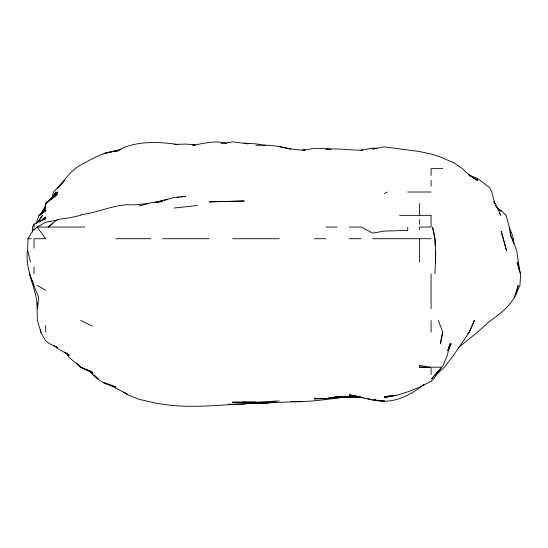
<?xml version="1.0" encoding="UTF-8"?>
<svg xmlns="http://www.w3.org/2000/svg" width="548" height="548" viewBox="0 0 548 548"><rect width="100%" height="100%" fill="white"/><g stroke="black" fill="none" stroke-linecap="round" stroke-linejoin="round"><path stroke-width="0.82" d="M434.742 237.88L432.44 227.036C437.174 242.148 435.434 258.183 434.927 273.753M435.564 250.395L435.489 262.074L435.393 258.738M36.99 302.948L37.36 320.464L40.895 332.143L40.751 329.643M34.01 228.598L28.01 238.716L27.64 250.395L30.483 262.074M513.195 241.161L512.832 236.154L509.065 227.036M45.052 207.377L45.69 204.178L45.69 206.575M442.757 332.143L440.38 343.822L442.668 332.143L438.393 320.464M51.957 198.232L53.464 192.006L64.691 180.326L57.369 188.402C64.691 180.21 70.754 170.277 80.72 164.982C91.859 159.078 102.908 152.221 115.758 150.988L104.079 153.488L121.594 149.494M448.517 348.494L450.004 343.822L447.326 355.501L442.757 365.968L431.625 378.86L438.811 370.427M447.901 350.83L450.326 343.822L449.011 346.939M36.209 223.146L39.018 215.357L45.69 210.87L39.12 215.357L45.69 209.911L44.477 211.001M54.773 194.341L55.807 192.006L51.094 198.869M43.628 219.933L45.69 218.625L34.01 224.159L32.421 227.036L32.579 232.044M45.69 205.438L39.86 215.357L45.69 207.795L39.648 215.357L39.018 215.357M38.887 220.858L42.525 215.357L36.511 223.605M441.572 367.181L433.838 378.86L431.077 381.292L419.398 387.224L407.719 391.847L396.046 395.478L384.367 396.649L396.046 395.396L384.367 397.547L391.375 395.848M52.581 197.842L57.369 192.006L49.937 199.993M467.656 333.842L469.204 332.143L474.363 320.464L469.355 332.143L453.395 355.501L444.476 367.181L435.77 375.003M50.731 199.465L57.369 192.841L45.69 203.678L45.69 203.089L57.369 194.492L50.231 200.109M34.01 230.016L37.182 227.036L45.69 222.276L57.369 220.132L57.369 219.501L69.041 217.899L80.72 215.357M41.463 213.727L43.271 212.09M42.443 219.816L45.69 217.035L39.203 222.043M57.369 219.501L48.231 227.036L52.8 223.584M45.69 203.678L48.93 201.13M458.21 347.713L477.582 332.143L489.474 321.457C501.934 312.456 516.387 302.092 518.079 285.433L514.586 297.112L519.963 285.433L520.6 273.753L517.196 262.074L519.333 270.637M423.94 384.463C409.712 396.122 391.382 404.897 372.688 399.745M384.367 193.506L387.361 192.006M118.875 150.638L115.758 151.536C134.424 140.596 156.577 141.59 177.21 144.336M154.687 202.548L174.154 197.513L185.827 196.266L180.826 196.972M156.338 202.589L162.475 200.842L155.468 202.548L162.475 200.691M139.117 205.973L148.152 203.678M164.03 200.321L167.147 199.582M341.541 396.944L335.986 397.999M156.632 202.561L158.304 202.246M159.968 201.924L162.475 201.445C150.721 202.13 139.295 205.795 127.437 204.657C111.367 205.569 96.66 212.994 80.72 214.727M274.678 401.931L267.582 403.04L255.902 403.136L267.582 402.821C229.016 403.075 189.903 410.911 151.755 402.218L139.117 399.307L127.437 394.745L123.492 391.943M249.977 403.123L244.223 404.177L228.372 404.266M220.865 143.754L232.544 141.877L248.21 143.829M273.534 401.965L271.904 402.218L275.986 401.944M176.655 197.561L179.155 197.205M197.506 205.486L174.154 208.041M329.307 397.875L331.814 397.581M334.314 397.293L336.815 396.999M351.83 396.526C331.526 398.218 311.422 402.472 290.933 401.615L302.612 401.444L255.902 403.246L249.23 403.047M331.814 398.321L334.314 398.122M347.658 396.457L325.971 398.615L337.65 396.773L345.994 396.464M279.261 400.937L255.902 402.218L232.544 402.218L245.271 402.218L242.086 402.218M318.463 398.663L314.292 398.889L324.306 398.649M322.635 398.444L324.306 398.348M269.76 402.218L274.507 401.972M259.238 402.705L264.246 402.513M195.129 145.213L192.745 145.288C203.959 143.473 215.378 140.076 226.708 143.371M263.698 145.288C277.754 144.59 291.029 150.721 305.12 149.947M374.353 148.933L372.688 148.946L384.367 146.898L419.398 151.529L431.077 154.022L440.332 156.968L454.436 163.14L462.416 168.647L466.115 172.462L477.452 180.326L468.951 174.853M255.902 145.288L265.67 145.288L255.902 143.877L244.223 143.192L247.415 143.788M442.757 168.647L431.077 168.647L431.077 175.531M407.719 192.006L431.077 192.006M45.422 203.678L45.916 203.678M495.324 203.678L494.262 202.513L495.324 203.678L500.776 215.357L499.399 213.295M399.595 215.357L431.077 215.357L431.077 227.036L419.398 227.036L419.398 229.756M34.743 227.036L34.01 227.036L34.01 224.159M84.782 227.036L37.182 227.036L45.69 238.716L34.01 238.716L34.01 248.23M325.971 227.036L337.178 227.036M349.329 227.036L361.009 227.036L372.688 233.112L384.367 231.092L407.719 230.42L407.719 227.249M28.01 238.716L31.126 238.716M115.758 238.716L150.796 238.716M162.475 238.716L209.185 238.716M232.544 238.716L279.261 238.716M314.292 238.716L325.971 238.716M349.329 238.716L361.009 238.716M372.688 238.716L431.077 238.716M432.091 367.181L440.503 367.181M361.009 397.101L337.65 396.773L325.971 398.759L314.292 398.307L324.306 398.567M305.12 150.316L302.612 150.241L314.292 148.33L325.971 148.714L330.978 149.385M352.665 396.32L349.329 396.19L361.009 397.293L349.329 395.999L361.009 397.348M356.837 396.492L358.508 396.553M376.86 148.385L372.688 148.124L361.009 150.179L362.673 150.337M195.006 144.912L185.827 144.076L174.154 144.453L175.846 144.638M328.478 149.351L325.971 149.097C338.239 148.248 350.412 150.344 362.673 150.186M354.337 395.725L349.329 395.163L356.837 396.266M376.024 399.971L374.353 399.759L376.024 400.033M378.524 400.293L384.367 401.047L372.688 400.074L349.329 394.875L356.837 396.163M419.398 365.468L431.077 367.181L419.398 367.181L419.398 365.468L419.549 367.181L431.077 367.578L431.077 374.627M377.688 400.28L384.367 401.259L379.36 400.335M361.844 397.519L363.509 397.862M367.681 398.718L371.017 399.403M279.261 146.501L290.933 149.227M469.232 175.47L477.794 178.552L489.474 187.656L491.844 192.006L494.803 203.678L493.912 202.233M67.397 353.946L69.041 357.351L80.72 367.181L92.4 372.078L80.72 367.379L76.508 362.879M115.758 387.881L104.079 382.655L115.758 386.922L104.079 383.155L97.393 378.86L94.064 375.161M80.72 320.464L92.4 326.101M80.72 367.181L92.4 373.106L90.489 371.626M473.41 178.086L477.794 180.326L468.177 174.319M37.202 285.433L45.69 290.269M497.502 208.418L501.153 210.576L506.099 215.357L509.339 227.036L511.517 238.716L509.893 231.708M498.399 209.37L501.153 211.124L494.851 205.397M115.758 387.97L127.437 394.444L124.807 392.711M56.06 346.589L57.369 347.507L49.71 343.822L45.69 340.835L40.668 332.143M65.609 352.556L69.041 355.077L57.369 348.398L53.896 345.35M64.5 352.001L69.041 355.501M90.489 371.859L92.4 373.414L90.804 371.715M94.119 374.976L98.133 378.86L92.4 374.366L89.735 371.099M66.623 353.439L68.02 355.501L67.541 353.946M493.954 201.671L495.296 203.678M34.01 285.433L29.366 273.753C32.818 285.282 37.024 296.605 37.661 308.791L38.586 297.112C32.373 282.199 25.496 267.006 27.4 250.395M513.414 242.312L512.832 239.887L516.641 250.395L520.011 272.918M512.832 238.859L513.921 243.798M434.92 238.716L435.03 245.388M512.832 238.716L512.832 241.161M431.077 180.326L431.077 186.114M431.077 273.897L431.077 308.791M431.077 320.464L431.077 332.143M419.398 203.678L419.398 215.357M419.398 219.632L419.398 224.283M419.398 238.716L419.398 262.074M45.69 325.396L45.69 332.143M34.01 266.76L34.01 273.753M451.134 343.822L447.894 350.391L451.134 343.822M265.91 402.485L259.238 402.917L265.91 402.485M244.223 201L209.185 201.87L244.223 201M358.508 396.711L349.329 396.91L337.65 396.3L349.329 396.923L358.508 396.711M255.902 402.164L244.223 402.218L255.902 402.218M503.338 238.716L501.153 231.345L506.434 250.395L503.338 238.716"/></g></svg>
